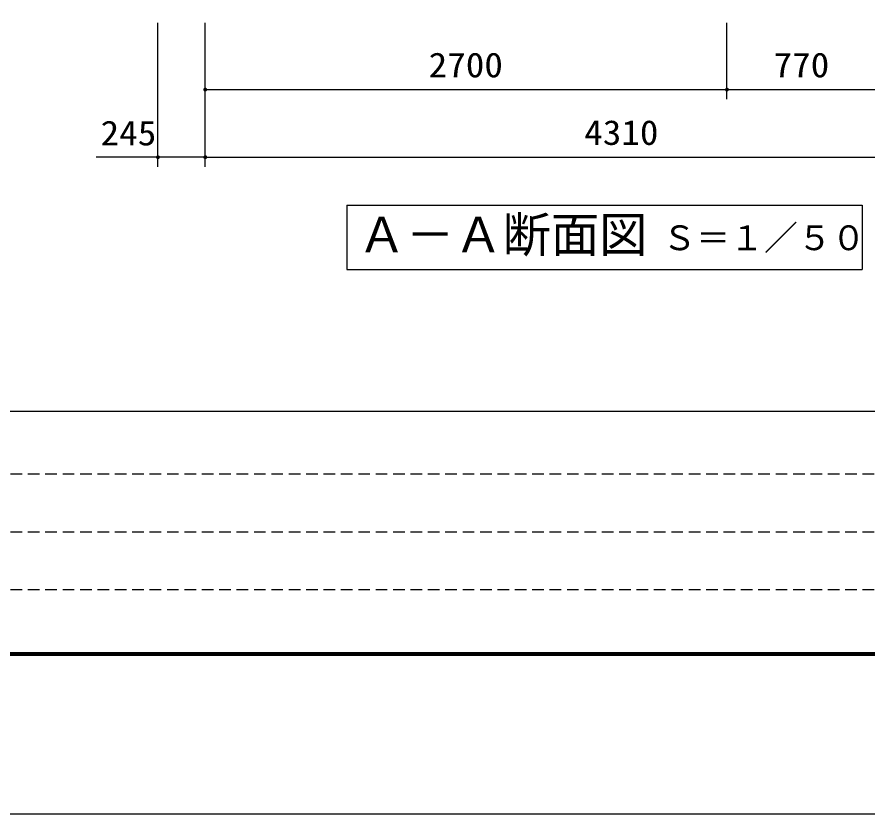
# Model space of a CAD drawing. Units: millimetres, scale not verified. Extents: x -14850 to 14850, y -10500 to 10500.
# Drawn here: x -10516 to -6112, y -10500 to -6373 of the extents above; entities that cross this region are included whole.
import ezdxf
from ezdxf.enums import TextEntityAlignment as Align

# ---------------------------------------------------------------- set-up
doc = ezdxf.new("R2010")
doc.units = ezdxf.units.MM
doc.header["$LTSCALE"] = 50
doc.linetypes.add('DASHED1', pattern=[1.8, 1.2, -0.6])
for name, color, linetype, lineweight in [('0-0_製作', 5, 'Continuous', 25), ('0-1_躯体', 3, 'Continuous', 25), ('0-7_図面枠', 7, 'Continuous', 25), ('0-8_Axis_waku', 7, 'Continuous', 25)]:
    doc.layers.add(name, color=color, linetype=linetype, lineweight=lineweight)
doc.styles.add('ＭＳ ゴシック', font='')
doc.styles.get('ＭＳ ゴシック').set_extended_font_data('MS Gothic')

msp = doc.modelspace()

# ---------------------------------------------------------------- linework, layer by layer
at = {"layer": '0-0_製作', "color": 2}
for p, q in [((-9787.37, -7149.01), (-9787.37, -6403.88)), ((-9542.37, -7149.01), (-9542.37, -6403.88)), ((-6842.37, -6799.01), (-6842.37, -6403.88)), ((-9542.37, -6749.01), (-6842.37, -6749.01)), ((-6842.37, -6749.01), (-6072.37, -6749.01)), ((-9787.37, -7099.01), (-10106.68, -7099.01)), ((-9542.37, -7099.01), (-9787.37, -7099.01)), ((-9542.37, -7099.01), (-5232.37, -7099.01))]:
    msp.add_line(p, q, dxfattribs=at)
at = {"layer": '0-0_製作'}
for points in [[(-9552.35, -6748.38), (-9542.37, -6749.01), (-9552.37, -6749.01)], [(-9552.37, -6749.01), (-9546.63, -6758.06), (-9552.29, -6750.27)], [(-9552.37, -6749.01), (-9545.46, -6758.52), (-9546.63, -6758.06)], [(-9542.37, -6749.01), (-9545.46, -6758.52), (-9552.37, -6749.01)], [(-9552.19, -6747.14), (-9542.37, -6749.01), (-9552.35, -6748.38)], [(-9552.29, -6750.27), (-9547.73, -6757.46), (-9552.05, -6751.5)], [(-9552.29, -6750.27), (-9546.63, -6758.06), (-9547.73, -6757.46)], [(-9551.88, -6745.92), (-9542.37, -6749.01), (-9552.19, -6747.14)], [(-9552.05, -6751.5), (-9548.74, -6756.72), (-9551.67, -6752.69)], [(-9552.05, -6751.5), (-9547.73, -6757.46), (-9548.74, -6756.72)], [(-9551.42, -6744.75), (-9542.37, -6749.01), (-9551.88, -6745.92)], [(-9551.67, -6752.69), (-9549.66, -6755.86), (-9551.13, -6753.83)], [(-9551.67, -6752.69), (-9548.74, -6756.72), (-9549.66, -6755.86)], [(-9550.81, -6743.65), (-9542.37, -6749.01), (-9551.42, -6744.75)], [(-9551.13, -6753.83), (-9549.66, -6755.86), (-9550.46, -6754.89)], [(-9550.07, -6742.64), (-9542.37, -6749.01), (-9550.81, -6743.65)], [(-9549.21, -6741.72), (-9542.37, -6749.01), (-9550.07, -6742.64)], [(-9548.25, -6740.92), (-9542.37, -6749.01), (-9549.21, -6741.72)], [(-9547.19, -6740.25), (-9542.37, -6749.01), (-9548.25, -6740.92)], [(-9547.19, -6740.25), (-9542.37, -6739.01), (-9542.37, -6749.01)], [(-9546.05, -6739.71), (-9542.37, -6739.01), (-9547.19, -6740.25)], [(-9544.86, -6739.33), (-9542.37, -6739.01), (-9546.05, -6739.71)], [(-9542.37, -6749.01), (-9544.24, -6758.83), (-9545.46, -6758.52)], [(-9543.62, -6739.09), (-9542.37, -6739.01), (-9544.86, -6739.33)], [(-9542.37, -6749.01), (-9543, -6758.99), (-9544.24, -6758.83)], [(-9542.37, -6749.01), (-9542.37, -6759.01), (-9543, -6758.99)], [(-9542.37, -6739.01), (-9532.37, -6749.01), (-9542.37, -6749.01)], [(-9541.74, -6739.03), (-9532.37, -6749.01), (-9542.37, -6739.01)], [(-9542.37, -6749.01), (-9541.12, -6758.93), (-9542.37, -6759.01)], [(-9542.37, -6749.01), (-9539.88, -6758.7), (-9541.12, -6758.93)], [(-9542.37, -6749.01), (-9538.69, -6758.31), (-9539.88, -6758.7)], [(-9542.37, -6749.01), (-9537.55, -6757.78), (-9538.69, -6758.31)], [(-9542.37, -6749.01), (-9536.49, -6757.1), (-9537.55, -6757.78)], [(-9532.37, -6749.01), (-9536.49, -6757.1), (-9542.37, -6749.01)], [(-9540.5, -6739.19), (-9532.37, -6749.01), (-9541.74, -6739.03)], [(-9539.28, -6739.5), (-9532.37, -6749.01), (-9540.5, -6739.19)], [(-9538.11, -6739.96), (-9532.37, -6749.01), (-9539.28, -6739.5)], [(-9538.11, -6739.96), (-9532.45, -6747.76), (-9532.37, -6749.01)], [(-9537.01, -6740.57), (-9532.45, -6747.76), (-9538.11, -6739.96)], [(-9537.01, -6740.57), (-9532.68, -6746.53), (-9532.45, -6747.76)], [(-9535.99, -6741.31), (-9532.68, -6746.53), (-9537.01, -6740.57)], [(-9532.37, -6749.01), (-9535.52, -6756.3), (-9536.49, -6757.1)], [(-9535.99, -6741.31), (-9533.07, -6745.33), (-9532.68, -6746.53)], [(-9535.08, -6742.17), (-9533.07, -6745.33), (-9535.99, -6741.31)], [(-9532.37, -6749.01), (-9534.66, -6755.39), (-9535.52, -6756.3)], [(-9535.08, -6742.17), (-9533.61, -6744.19), (-9533.07, -6745.33)], [(-9534.28, -6743.13), (-9533.61, -6744.19), (-9535.08, -6742.17)], [(-9532.37, -6749.01), (-9533.93, -6754.37), (-9534.66, -6755.39)], [(-9532.37, -6749.01), (-9533.32, -6753.27), (-9533.93, -6754.37)], [(-9532.37, -6749.01), (-9532.86, -6752.1), (-9533.32, -6753.27)], [(-9532.37, -6749.01), (-9532.55, -6750.89), (-9532.86, -6752.1)], [(-9532.37, -6749.01), (-9532.39, -6749.64), (-9532.55, -6750.89)], [(-6852.35, -6748.38), (-6842.37, -6749.01), (-6852.37, -6749.01)], [(-6852.37, -6749.01), (-6843, -6758.99), (-6852.29, -6750.27)], [(-6852.37, -6749.01), (-6842.37, -6759.01), (-6843, -6758.99)], [(-6842.37, -6749.01), (-6842.37, -6759.01), (-6852.37, -6749.01)], [(-6852.19, -6747.14), (-6842.37, -6749.01), (-6852.35, -6748.38)], [(-6852.29, -6750.27), (-6844.24, -6758.83), (-6852.06, -6751.5)], [(-6852.29, -6750.27), (-6843, -6758.99), (-6844.24, -6758.83)], [(-6851.88, -6745.92), (-6842.37, -6749.01), (-6852.19, -6747.14)], [(-6852.06, -6751.5), (-6845.46, -6758.52), (-6851.67, -6752.69)], [(-6852.06, -6751.5), (-6844.24, -6758.83), (-6845.46, -6758.52)], [(-6851.42, -6744.75), (-6842.37, -6749.01), (-6851.88, -6745.92)], [(-6851.67, -6752.69), (-6846.63, -6758.06), (-6851.13, -6753.83)], [(-6851.67, -6752.69), (-6845.46, -6758.52), (-6846.63, -6758.06)], [(-6850.81, -6743.65), (-6842.37, -6749.01), (-6851.42, -6744.75)], [(-6851.13, -6753.83), (-6847.73, -6757.46), (-6850.46, -6754.89)], [(-6851.13, -6753.83), (-6846.63, -6758.06), (-6847.73, -6757.46)], [(-6850.07, -6742.64), (-6842.37, -6749.01), (-6850.81, -6743.65)], [(-6850.46, -6754.89), (-6848.74, -6756.72), (-6849.66, -6755.86)], [(-6850.46, -6754.89), (-6847.73, -6757.46), (-6848.74, -6756.72)], [(-6849.21, -6741.72), (-6842.37, -6749.01), (-6850.07, -6742.64)], [(-6849.21, -6741.72), (-6842.37, -6739.01), (-6842.37, -6749.01)], [(-6848.25, -6740.92), (-6842.37, -6739.01), (-6849.21, -6741.72)], [(-6847.19, -6740.25), (-6842.37, -6739.01), (-6848.25, -6740.92)], [(-6846.05, -6739.71), (-6842.37, -6739.01), (-6847.19, -6740.25)], [(-6844.86, -6739.33), (-6842.37, -6739.01), (-6846.05, -6739.71)], [(-6843.62, -6739.09), (-6842.37, -6739.01), (-6844.86, -6739.33)], [(-6842.37, -6739.01), (-6832.37, -6749.01), (-6842.37, -6749.01)], [(-6841.74, -6739.03), (-6832.37, -6749.01), (-6842.37, -6739.01)], [(-6842.37, -6749.01), (-6841.12, -6758.93), (-6842.37, -6759.01)], [(-6842.37, -6749.01), (-6839.88, -6758.7), (-6841.12, -6758.93)], [(-6842.37, -6749.01), (-6838.69, -6758.31), (-6839.88, -6758.7)], [(-6842.37, -6749.01), (-6837.55, -6757.78), (-6838.69, -6758.31)], [(-6842.37, -6749.01), (-6836.49, -6757.1), (-6837.55, -6757.78)], [(-6842.37, -6749.01), (-6835.52, -6756.3), (-6836.49, -6757.1)], [(-6842.37, -6749.01), (-6834.66, -6755.39), (-6835.52, -6756.3)], [(-6832.37, -6749.01), (-6834.66, -6755.39), (-6842.37, -6749.01)], [(-6841.74, -6739.03), (-6832.45, -6747.76), (-6832.37, -6749.01)], [(-6840.5, -6739.19), (-6832.45, -6747.76), (-6841.74, -6739.03)], [(-6840.5, -6739.19), (-6832.68, -6746.53), (-6832.45, -6747.76)], [(-6839.28, -6739.5), (-6832.68, -6746.53), (-6840.5, -6739.19)], [(-6839.28, -6739.5), (-6833.07, -6745.33), (-6832.68, -6746.53)], [(-6838.11, -6739.96), (-6833.07, -6745.33), (-6839.28, -6739.5)], [(-6838.11, -6739.96), (-6833.61, -6744.19), (-6833.07, -6745.33)], [(-6837.01, -6740.57), (-6833.61, -6744.19), (-6838.11, -6739.96)], [(-6837.01, -6740.57), (-6834.28, -6743.13), (-6833.61, -6744.19)], [(-6836, -6741.31), (-6834.28, -6743.13), (-6837.01, -6740.57)], [(-6836, -6741.31), (-6835.08, -6742.17), (-6834.28, -6743.13)], [(-6832.37, -6749.01), (-6833.93, -6754.37), (-6834.66, -6755.39)], [(-6832.37, -6749.01), (-6833.32, -6753.27), (-6833.93, -6754.37)], [(-6832.37, -6749.01), (-6832.86, -6752.1), (-6833.32, -6753.27)], [(-6832.37, -6749.01), (-6832.55, -6750.89), (-6832.86, -6752.1)], [(-6832.37, -6749.01), (-6832.39, -6749.64), (-6832.55, -6750.89)], [(-9792.19, -7090.25), (-9787.37, -7099.01), (-9793.25, -7090.92)], [(-9792.19, -7090.25), (-9787.37, -7089.01), (-9787.37, -7099.01)], [(-9791.05, -7089.71), (-9787.37, -7089.01), (-9792.19, -7090.25)], [(-9789.86, -7089.33), (-9787.37, -7089.01), (-9791.05, -7089.71)], [(-9788.62, -7089.09), (-9787.37, -7089.01), (-9789.86, -7089.33)], [(-9787.37, -7089.01), (-9777.37, -7099.01), (-9787.37, -7099.01)], [(-9786.74, -7089.03), (-9777.37, -7099.01), (-9787.37, -7089.01)], [(-9785.5, -7089.19), (-9777.37, -7099.01), (-9786.74, -7089.03)], [(-9784.28, -7089.5), (-9777.37, -7099.01), (-9785.5, -7089.19)], [(-9783.11, -7089.96), (-9777.37, -7099.01), (-9784.28, -7089.5)], [(-9783.11, -7089.96), (-9777.45, -7097.76), (-9777.37, -7099.01)], [(-9782.01, -7090.57), (-9777.45, -7097.76), (-9783.11, -7089.96)], [(-9548.25, -7090.92), (-9542.37, -7089.01), (-9542.37, -7099.01)], [(-9547.19, -7090.25), (-9542.37, -7089.01), (-9548.25, -7090.92)], [(-9546.05, -7089.71), (-9542.37, -7089.01), (-9547.19, -7090.25)], [(-9544.86, -7089.33), (-9542.37, -7089.01), (-9546.05, -7089.71)], [(-9543.62, -7089.09), (-9542.37, -7089.01), (-9544.86, -7089.33)], [(-9542.37, -7089.01), (-9532.37, -7099.01), (-9542.37, -7099.01)], [(-9541.74, -7089.03), (-9532.37, -7099.01), (-9542.37, -7089.01)], [(-9540.5, -7089.19), (-9532.37, -7099.01), (-9541.74, -7089.03)], [(-9539.28, -7089.5), (-9532.37, -7099.01), (-9540.5, -7089.19)], [(-9539.28, -7089.5), (-9532.45, -7097.76), (-9532.37, -7099.01)], [(-9538.11, -7089.96), (-9532.45, -7097.76), (-9539.28, -7089.5)], [(-9538.11, -7089.96), (-9532.68, -7096.53), (-9532.45, -7097.76)], [(-9537.01, -7090.57), (-9532.68, -7096.53), (-9538.11, -7089.96)], [(-9797.35, -7098.38), (-9787.37, -7099.01), (-9797.37, -7099.01)], [(-9797.37, -7099.01), (-9791.63, -7108.06), (-9797.29, -7100.27)], [(-9797.37, -7099.01), (-9790.46, -7108.52), (-9791.63, -7108.06)], [(-9787.37, -7099.01), (-9790.46, -7108.52), (-9797.37, -7099.01)], [(-9797.19, -7097.14), (-9787.37, -7099.01), (-9797.35, -7098.38)], [(-9797.29, -7100.27), (-9792.73, -7107.46), (-9797.05, -7101.5)], [(-9797.29, -7100.27), (-9791.63, -7108.06), (-9792.73, -7107.46)], [(-9796.88, -7095.92), (-9787.37, -7099.01), (-9797.19, -7097.14)], [(-9797.05, -7101.5), (-9793.74, -7106.72), (-9796.67, -7102.69)], [(-9797.05, -7101.5), (-9792.73, -7107.46), (-9793.74, -7106.72)], [(-9796.42, -7094.75), (-9787.37, -7099.01), (-9796.88, -7095.92)], [(-9796.67, -7102.69), (-9794.66, -7105.86), (-9796.13, -7103.83)], [(-9796.67, -7102.69), (-9793.74, -7106.72), (-9794.66, -7105.86)], [(-9795.81, -7093.65), (-9787.37, -7099.01), (-9796.42, -7094.75)], [(-9796.13, -7103.83), (-9794.66, -7105.86), (-9795.46, -7104.89)], [(-9795.07, -7092.64), (-9787.37, -7099.01), (-9795.81, -7093.65)], [(-9794.21, -7091.72), (-9787.37, -7099.01), (-9795.07, -7092.64)], [(-9793.25, -7090.92), (-9787.37, -7099.01), (-9794.21, -7091.72)], [(-9787.37, -7099.01), (-9789.24, -7108.83), (-9790.46, -7108.52)], [(-9787.37, -7099.01), (-9788, -7108.99), (-9789.24, -7108.83)], [(-9787.37, -7099.01), (-9787.37, -7109.01), (-9788, -7108.99)], [(-9787.37, -7099.01), (-9786.12, -7108.93), (-9787.37, -7109.01)], [(-9787.37, -7099.01), (-9784.88, -7108.7), (-9786.12, -7108.93)], [(-9787.37, -7099.01), (-9783.69, -7108.31), (-9784.88, -7108.7)], [(-9787.37, -7099.01), (-9782.55, -7107.78), (-9783.69, -7108.31)], [(-9787.37, -7099.01), (-9781.49, -7107.1), (-9782.55, -7107.78)], [(-9777.37, -7099.01), (-9781.49, -7107.1), (-9787.37, -7099.01)], [(-9782.01, -7090.57), (-9777.68, -7096.53), (-9777.45, -7097.76)], [(-9780.99, -7091.31), (-9777.68, -7096.53), (-9782.01, -7090.57)], [(-9777.37, -7099.01), (-9780.52, -7106.3), (-9781.49, -7107.1)], [(-9780.99, -7091.31), (-9778.07, -7095.33), (-9777.68, -7096.53)], [(-9780.08, -7092.17), (-9778.07, -7095.33), (-9780.99, -7091.31)], [(-9777.37, -7099.01), (-9779.66, -7105.39), (-9780.52, -7106.3)], [(-9780.08, -7092.17), (-9778.61, -7094.19), (-9778.07, -7095.33)], [(-9779.28, -7093.13), (-9778.61, -7094.19), (-9780.08, -7092.17)], [(-9777.37, -7099.01), (-9778.93, -7104.37), (-9779.66, -7105.39)], [(-9777.37, -7099.01), (-9778.32, -7103.27), (-9778.93, -7104.37)], [(-9777.37, -7099.01), (-9777.86, -7102.1), (-9778.32, -7103.27)], [(-9777.37, -7099.01), (-9777.55, -7100.89), (-9777.86, -7102.1)], [(-9777.37, -7099.01), (-9777.39, -7099.64), (-9777.55, -7100.89)], [(-9552.35, -7098.38), (-9542.37, -7099.01), (-9552.37, -7099.01)], [(-9552.37, -7099.01), (-9545.46, -7108.52), (-9552.29, -7100.27)], [(-9552.37, -7099.01), (-9544.24, -7108.83), (-9545.46, -7108.52)], [(-9542.37, -7099.01), (-9544.24, -7108.83), (-9552.37, -7099.01)], [(-9552.19, -7097.14), (-9542.37, -7099.01), (-9552.35, -7098.38)], [(-9552.29, -7100.27), (-9546.63, -7108.06), (-9552.05, -7101.5)], [(-9552.29, -7100.27), (-9545.46, -7108.52), (-9546.63, -7108.06)], [(-9551.88, -7095.92), (-9542.37, -7099.01), (-9552.19, -7097.14)], [(-9552.05, -7101.5), (-9547.73, -7107.46), (-9551.67, -7102.69)], [(-9552.05, -7101.5), (-9546.63, -7108.06), (-9547.73, -7107.46)], [(-9551.42, -7094.75), (-9542.37, -7099.01), (-9551.88, -7095.92)], [(-9551.67, -7102.69), (-9548.74, -7106.72), (-9551.13, -7103.83)], [(-9551.67, -7102.69), (-9547.73, -7107.46), (-9548.74, -7106.72)], [(-9550.81, -7093.65), (-9542.37, -7099.01), (-9551.42, -7094.75)], [(-9551.13, -7103.83), (-9549.66, -7105.86), (-9550.46, -7104.89)], [(-9551.13, -7103.83), (-9548.74, -7106.72), (-9549.66, -7105.86)], [(-9550.07, -7092.64), (-9542.37, -7099.01), (-9550.81, -7093.65)], [(-9549.21, -7091.72), (-9542.37, -7099.01), (-9550.07, -7092.64)], [(-9548.25, -7090.92), (-9542.37, -7099.01), (-9549.21, -7091.72)], [(-9542.37, -7099.01), (-9543, -7108.99), (-9544.24, -7108.83)], [(-9542.37, -7099.01), (-9542.37, -7109.01), (-9543, -7108.99)], [(-9542.37, -7099.01), (-9541.12, -7108.93), (-9542.37, -7109.01)], [(-9542.37, -7099.01), (-9539.88, -7108.7), (-9541.12, -7108.93)], [(-9542.37, -7099.01), (-9538.69, -7108.31), (-9539.88, -7108.7)], [(-9542.37, -7099.01), (-9537.55, -7107.78), (-9538.69, -7108.31)], [(-9542.37, -7099.01), (-9536.49, -7107.1), (-9537.55, -7107.78)], [(-9542.37, -7099.01), (-9535.52, -7106.3), (-9536.49, -7107.1)], [(-9532.37, -7099.01), (-9535.52, -7106.3), (-9542.37, -7099.01)], [(-9537.01, -7090.57), (-9533.07, -7095.33), (-9532.68, -7096.53)], [(-9535.99, -7091.31), (-9533.07, -7095.33), (-9537.01, -7090.57)], [(-9535.99, -7091.31), (-9533.61, -7094.19), (-9533.07, -7095.33)], [(-9535.08, -7092.17), (-9533.61, -7094.19), (-9535.99, -7091.31)], [(-9532.37, -7099.01), (-9534.66, -7105.39), (-9535.52, -7106.3)], [(-9535.08, -7092.17), (-9534.28, -7093.13), (-9533.61, -7094.19)], [(-9532.37, -7099.01), (-9533.93, -7104.37), (-9534.66, -7105.39)], [(-9532.37, -7099.01), (-9533.32, -7103.27), (-9533.93, -7104.37)], [(-9532.37, -7099.01), (-9532.86, -7102.1), (-9533.32, -7103.27)], [(-9532.37, -7099.01), (-9532.55, -7100.89), (-9532.86, -7102.1)], [(-9532.37, -7099.01), (-9532.39, -7099.64), (-9532.55, -7100.89)]]:
    msp.add_solid(points, dxfattribs=at)
at = {"layer": '0-1_躯体'}
for p, q in [((-8809.28, -7347.21), (-6142.61, -7347.21)), ((-6142.61, -7347.21), (-6142.61, -7680.54))]:
    msp.add_line(p, q, dxfattribs=at)
msp.add_lwpolyline([(-8809.28, -7347.21), (-8809.28, -7680.54), (-6142.61, -7680.54)], dxfattribs=at)
at = {"layer": '0-7_図面枠'}
msp.add_lwpolyline([(-14850, -10500), (14850, -10500), (14850, 10500), (-14850, 10500)], close=True, dxfattribs=at)
at = {"layer": '0-8_Axis_waku'}
for p, q in [((-12950, -8415), (14000, -8415)), ((14014, -9679.01), (-12964, -9679.01)), ((14013, -9678.01), (-12963, -9678.01)), ((14012, -9677.01), (-12962, -9677.01)), ((14011, -9676.01), (-12961, -9676.01)), ((14010, -9675.01), (-12960, -9675.01)), ((14009, -9674.01), (-12959, -9674.01)), ((14008, -9673.01), (-12958, -9673.01)), ((14007, -9672.01), (-12957, -9672.01)), ((14006, -9671.01), (-12956, -9671.01)), ((14005, -9670.01), (-12955, -9670.01)), ((14004, -9669.01), (-12954, -9669.01)), ((14003, -9668.01), (-12953, -9668.01)), ((14002, -9667.01), (-12952, -9667.01)), ((14001, -9666.01), (-12951, -9666.01)), ((-12950, -9665), (14000, -9665))]:
    msp.add_line(p, q, dxfattribs=at)
at = {"layer": '0-8_Axis_waku', "linetype": 'DASHED1'}
for p, q in [((400, -8740), (-12950, -8740)), ((400, -9040), (-12950, -9040)), ((400, -9340), (-12950, -9340))]:
    msp.add_line(p, q, dxfattribs=at)

# ---------------------------------------------------------------- texts
at = {"layer": '0-0_製作', "color": 4, "style": 'ＭＳ ゴシック', "width": 1.1}
for s, p in [('2700', (-8386.12, -6724.01)), ('770', (-6601.12, -6724.01)), ('245', (-10083.78, -7076.49)), ('4310', (-7581.12, -7074.01))]:
    msp.add_text(s, height=128.4, dxfattribs=at).set_placement(p, align=Align.BOTTOM_LEFT)
at = {"layer": '0-1_躯体', "color": 4, "style": 'ＭＳ ゴシック'}
for s, height, p in [('Ａ－Ａ断面図', 183.3, (-8753.39, -7646.14)), ('Ｓ＝１／５０', 128.4, (-7176.33, -7619.11))]:
    msp.add_text(s, height=height, dxfattribs=at).set_placement(p, align=Align.BOTTOM_LEFT)

doc.saveas('drawing.dxf')
